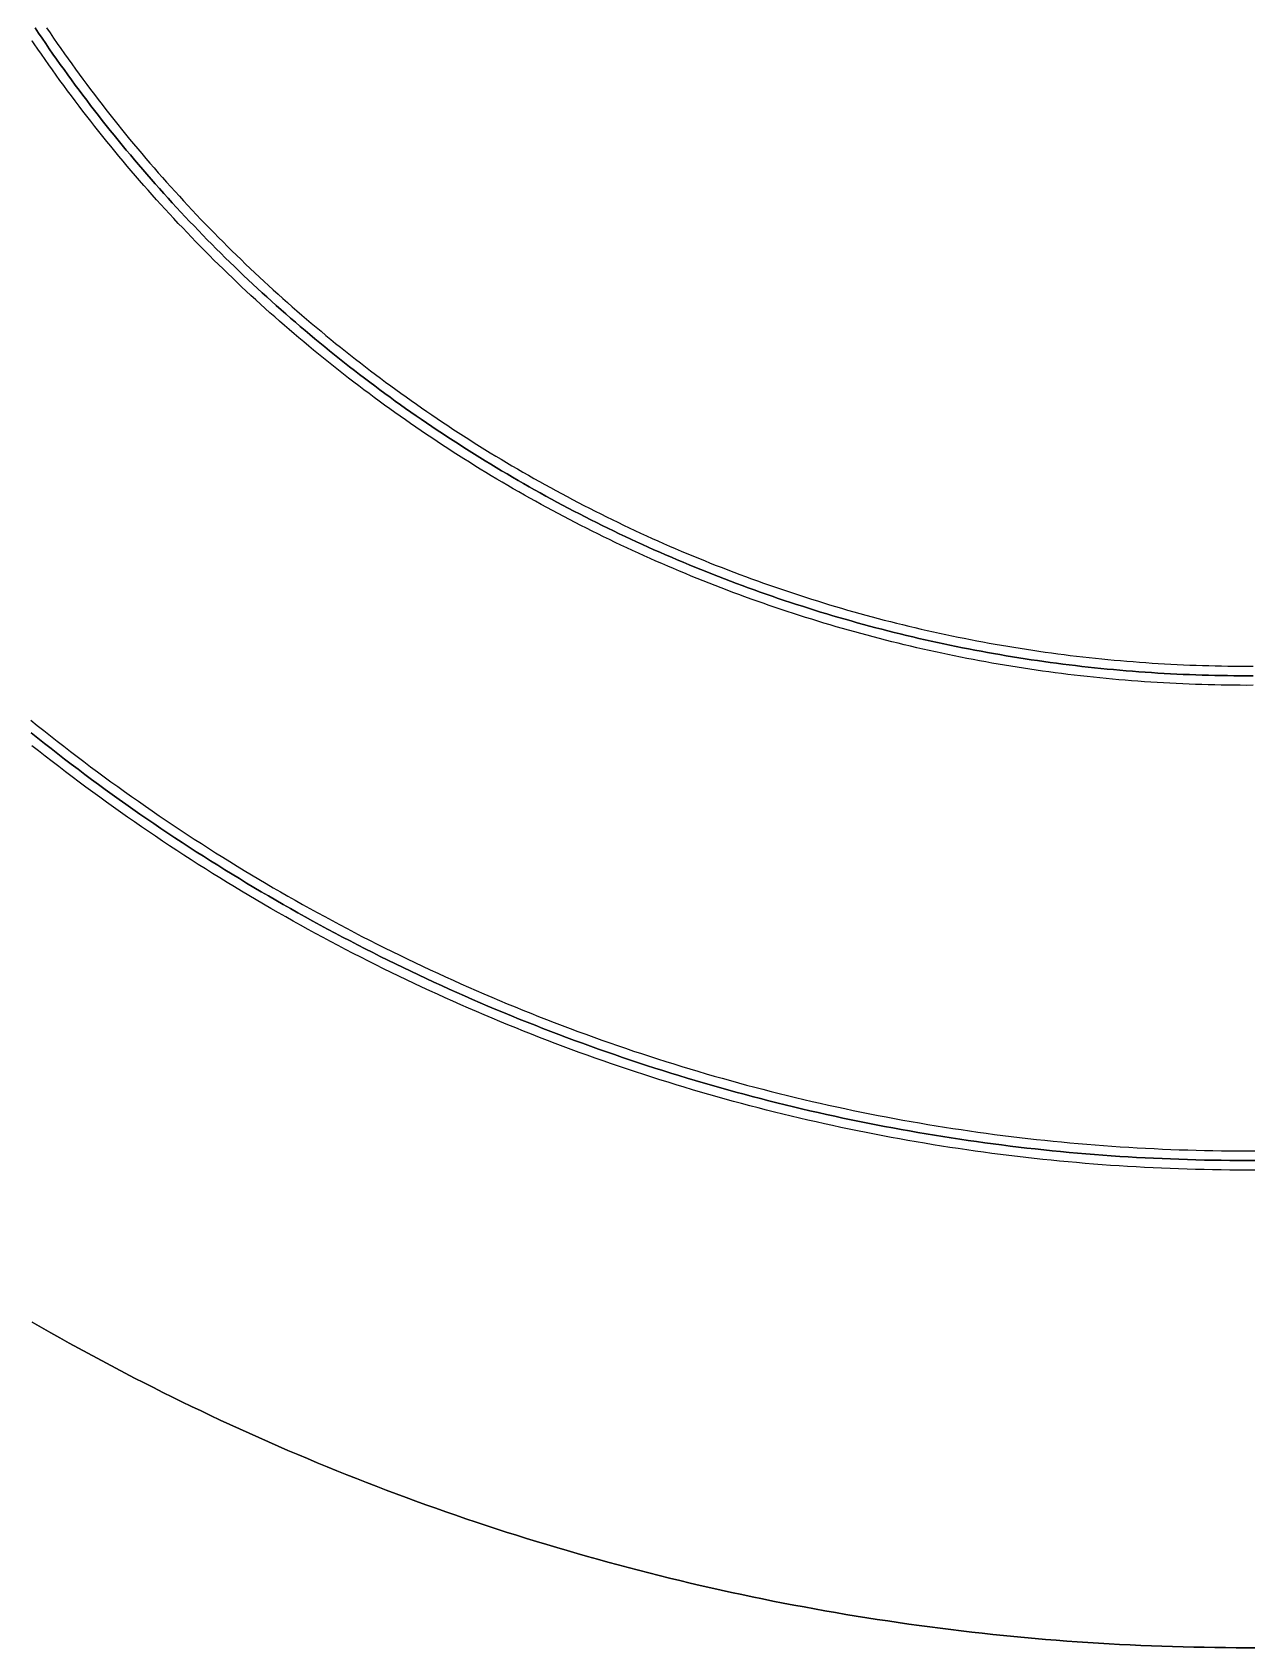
# Model space of a CAD drawing. Header units: millimetres. Extents: x -133 to 133, y -133 to 133.
# Drawn here: x -66.7 to 0, y -133.3 to -44.7 of the extents above; entities that cross this region are included whole.
import ezdxf

# ---------------------------------------------------------------- set-up
doc = ezdxf.new("R2010")
doc.units = ezdxf.units.MM
for name, color, linetype in [('LINES', 6, 'Continuous'), ('OUTLINE', 7, 'Continuous'), ('ZONE_V2', 2, 'Continuous'), ('ZONE_V3', 3, 'Continuous'), ('ZONE_V4', 4, 'Continuous')]:
    doc.layers.add(name, color=color, linetype=linetype)

msp = doc.modelspace()

# ---------------------------------------------------------------- linework, layer by layer
at = {"layer": 'LINES'}
for points in [[(0.351, -80.526), (0, -80.527), (-0.351, -80.526), (-0.703, -80.524), (-1.054, -80.52), (-1.405, -80.514), (-1.757, -80.508), (-2.108, -80.499), (-2.459, -80.489), (-2.81, -80.478), (-3.161, -80.465), (-3.513, -80.45), (-3.864, -80.434), (-4.214, -80.416), (-4.565, -80.397), (-4.916, -80.376), (-5.267, -80.354), (-5.617, -80.331), (-5.968, -80.305), (-6.318, -80.278), (-6.668, -80.25), (-7.018, -80.22), (-7.368, -80.189), (-7.718, -80.156), (-8.068, -80.122), (-8.417, -80.086), (-8.767, -80.048), (-9.116, -80.009), (-9.465, -79.968), (-9.814, -79.926), (-10.162, -79.883), (-10.511, -79.838), (-10.859, -79.791), (-11.207, -79.743), (-11.555, -79.693), (-11.903, -79.642), (-12.25, -79.589), (-12.597, -79.535), (-12.944, -79.48), (-13.291, -79.422), (-13.637, -79.364), (-13.983, -79.303), (-14.329, -79.242), (-14.675, -79.178), (-15.02, -79.113), (-15.365, -79.047), (-15.71, -78.979), (-16.054, -78.91), (-16.399, -78.839), (-16.742, -78.767), (-17.086, -78.693), (-17.429, -78.618), (-17.772, -78.541), (-18.115, -78.463), (-18.457, -78.383), (-18.799, -78.302), (-19.14, -78.219), (-19.481, -78.135), (-19.822, -78.049), (-20.162, -77.962), (-20.502, -77.873), (-20.842, -77.783), (-21.181, -77.691), (-21.52, -77.598), (-21.858, -77.503), (-22.196, -77.407), (-22.534, -77.31), (-22.871, -77.211), (-23.207, -77.11), (-23.544, -77.008), (-23.88, -76.905), (-24.215, -76.8), (-24.55, -76.693), (-24.884, -76.585), (-25.218, -76.476), (-25.551, -76.365), (-25.884, -76.253), (-26.217, -76.139), (-26.549, -76.024), (-26.88, -75.908), (-27.211, -75.79), (-27.542, -75.67), (-27.872, -75.549), (-28.201, -75.427), (-28.53, -75.303), (-28.858, -75.178), (-29.186, -75.051), (-29.513, -74.923), (-29.84, -74.794), (-30.166, -74.663), (-30.491, -74.531), (-30.816, -74.397), (-31.141, -74.262), (-31.464, -74.125), (-31.787, -73.987), (-32.11, -73.848), (-32.432, -73.707), (-32.753, -73.565), (-33.074, -73.421), (-33.394, -73.276), (-33.713, -73.13), (-34.032, -72.982), (-34.35, -72.833), (-34.668, -72.682), (-34.984, -72.53), (-35.301, -72.377), (-35.616, -72.222), (-35.931, -72.066), (-36.245, -71.909), (-36.558, -71.75), (-36.871, -71.59), (-37.183, -71.428), (-37.494, -71.265), (-37.805, -71.101), (-38.115, -70.935), (-38.424, -70.768), (-38.732, -70.6), (-39.04, -70.43), (-39.347, -70.259), (-39.653, -70.087), (-39.959, -69.913), (-40.263, -69.738), (-40.567, -69.562), (-40.87, -69.384), (-41.173, -69.205), (-41.474, -69.025), (-41.775, -68.843), (-42.075, -68.66), (-42.374, -68.476), (-42.673, -68.29), (-42.97, -68.104), (-43.267, -67.916), (-43.563, -67.726), (-43.858, -67.535), (-44.152, -67.343), (-44.446, -67.15), (-44.738, -66.955), (-45.03, -66.76), (-45.321, -66.563), (-45.611, -66.364), (-45.9, -66.164), (-46.188, -65.964), (-46.476, -65.761), (-46.762, -65.558), (-47.048, -65.353), (-47.332, -65.147), (-47.616, -64.94), (-47.899, -64.732), (-48.181, -64.522), (-48.462, -64.311), (-48.742, -64.099), (-49.022, -63.886), (-49.3, -63.672), (-49.577, -63.456), (-49.854, -63.239), (-50.129, -63.021), (-50.404, -62.801), (-50.677, -62.581), (-50.95, -62.359), (-51.221, -62.136), (-51.492, -61.912), (-51.762, -61.687), (-52.03, -61.461), (-52.298, -61.233), (-52.565, -61.004), (-52.83, -60.774), (-53.095, -60.543), (-53.359, -60.311), (-53.621, -60.078), (-53.883, -59.843), (-54.143, -59.607), (-54.403, -59.37), (-54.662, -59.133), (-54.919, -58.893), (-55.176, -58.653), (-55.431, -58.412), (-55.685, -58.17), (-55.939, -57.926), (-56.191, -57.681), (-56.442, -57.436), (-56.692, -57.189), (-56.941, -56.941), (-57.189, -56.692), (-57.436, -56.442), (-57.681, -56.191), (-57.926, -55.939), (-58.17, -55.685), (-58.412, -55.431), (-58.653, -55.176), (-58.893, -54.919), (-59.133, -54.662), (-59.37, -54.403), (-59.607, -54.143), (-59.843, -53.883), (-60.078, -53.621), (-60.311, -53.359), (-60.543, -53.095), (-60.774, -52.83), (-61.004, -52.565), (-61.233, -52.298), (-61.461, -52.03), (-61.687, -51.762), (-61.912, -51.492), (-62.136, -51.221), (-62.359, -50.95), (-62.581, -50.677), (-62.801, -50.404), (-63.021, -50.129), (-63.239, -49.854), (-63.456, -49.577), (-63.672, -49.3), (-63.886, -49.022), (-64.099, -48.742), (-64.311, -48.462), (-64.522, -48.181), (-64.732, -47.899), (-64.94, -47.616), (-65.147, -47.332), (-65.353, -47.048), (-65.558, -46.762), (-65.761, -46.476), (-65.964, -46.188), (-66.164, -45.9), (-66.364, -45.611), (-66.563, -45.321), (-66.667, -45.167), (-66.692, -45.204)], [(-65.886, -44.441), (-65.692, -44.728), (-65.496, -45.014), (-65.299, -45.3), (-65.101, -45.584), (-64.901, -45.868), (-64.7, -46.15), (-64.498, -46.432), (-64.295, -46.713), (-64.091, -46.993), (-63.885, -47.273), (-63.678, -47.551), (-63.47, -47.828), (-63.261, -48.105), (-63.05, -48.38), (-62.839, -48.655), (-62.626, -48.929), (-62.412, -49.201), (-62.196, -49.473), (-61.98, -49.744), (-61.762, -50.014), (-61.544, -50.283), (-61.324, -50.551), (-61.102, -50.818), (-60.88, -51.084), (-60.657, -51.35), (-60.432, -51.614), (-60.206, -51.877), (-59.979, -52.139), (-59.751, -52.4), (-59.522, -52.661), (-59.292, -52.92), (-59.06, -53.178), (-58.828, -53.435), (-58.594, -53.691), (-58.359, -53.947), (-58.123, -54.201), (-57.886, -54.454), (-57.648, -54.706), (-57.409, -54.957), (-57.168, -55.207), (-56.927, -55.456), (-56.684, -55.704), (-56.441, -55.95), (-56.196, -56.196), (-55.95, -56.441), (-55.704, -56.684), (-55.456, -56.927), (-55.207, -57.168), (-54.957, -57.409), (-54.706, -57.648), (-54.454, -57.886), (-54.201, -58.123), (-53.947, -58.359), (-53.691, -58.594), (-53.435, -58.828), (-53.178, -59.06), (-52.92, -59.292), (-52.661, -59.522), (-52.4, -59.751), (-52.139, -59.979), (-51.877, -60.206), (-51.614, -60.432), (-51.35, -60.657), (-51.084, -60.88), (-50.818, -61.102), (-50.551, -61.324), (-50.283, -61.544), (-50.014, -61.762), (-49.744, -61.98), (-49.473, -62.196), (-49.201, -62.412), (-48.929, -62.626), (-48.655, -62.839), (-48.38, -63.05), (-48.105, -63.261), (-47.828, -63.47), (-47.551, -63.678), (-47.273, -63.885), (-46.993, -64.091), (-46.713, -64.295), (-46.432, -64.498), (-46.15, -64.7), (-45.868, -64.901), (-45.584, -65.101), (-45.3, -65.299), (-45.014, -65.496), (-44.728, -65.692), (-44.441, -65.886), (-44.153, -66.08), (-43.864, -66.272), (-43.575, -66.462), (-43.284, -66.652), (-42.993, -66.84), (-42.701, -67.027), (-42.408, -67.213), (-42.114, -67.397), (-41.82, -67.58), (-41.525, -67.762), (-41.229, -67.943), (-40.932, -68.122), (-40.634, -68.3), (-40.336, -68.477), (-40.037, -68.652), (-39.737, -68.826), (-39.436, -68.999), (-39.135, -69.17), (-38.832, -69.34), (-38.529, -69.509), (-38.226, -69.676), (-37.921, -69.843), (-37.616, -70.007), (-37.31, -70.171), (-37.004, -70.333), (-36.697, -70.494), (-36.389, -70.653), (-36.08, -70.811), (-35.771, -70.968), (-35.461, -71.123), (-35.15, -71.277), (-34.839, -71.43), (-34.527, -71.581), (-34.214, -71.731), (-33.901, -71.88), (-33.587, -72.027), (-33.272, -72.173), (-32.957, -72.318), (-32.641, -72.461), (-32.325, -72.603), (-32.008, -72.743), (-31.69, -72.882), (-31.372, -73.019), (-31.053, -73.156), (-30.733, -73.29), (-30.413, -73.424), (-30.092, -73.556), (-29.771, -73.686), (-29.449, -73.816), (-29.127, -73.943), (-28.804, -74.07), (-28.481, -74.195), (-28.157, -74.318), (-27.832, -74.44), (-27.507, -74.561), (-27.181, -74.681), (-26.855, -74.798), (-26.529, -74.915), (-26.202, -75.03), (-25.874, -75.144), (-25.546, -75.256), (-25.217, -75.366), (-24.888, -75.476), (-24.559, -75.584), (-24.229, -75.69), (-23.898, -75.795), (-23.567, -75.899), (-23.236, -76.001), (-22.904, -76.101), (-22.572, -76.201), (-22.239, -76.298), (-21.906, -76.395), (-21.572, -76.49), (-21.238, -76.583), (-20.904, -76.675), (-20.569, -76.765), (-20.234, -76.854), (-19.899, -76.942), (-19.563, -77.028), (-19.226, -77.113), (-18.89, -77.196), (-18.553, -77.277), (-18.215, -77.358), (-17.878, -77.436), (-17.54, -77.514), (-17.201, -77.589), (-16.862, -77.664), (-16.523, -77.737), (-16.184, -77.808), (-15.844, -77.878), (-15.504, -77.946), (-15.164, -78.013), (-14.824, -78.079), (-14.483, -78.143), (-14.142, -78.205), (-13.8, -78.266), (-13.459, -78.325), (-13.117, -78.383), (-12.775, -78.44), (-12.432, -78.495), (-12.09, -78.548), (-11.747, -78.6), (-11.404, -78.651), (-11.061, -78.7), (-10.717, -78.747), (-10.373, -78.793), (-10.029, -78.838), (-9.685, -78.881), (-9.341, -78.922), (-8.997, -78.962), (-8.652, -79.001), (-8.307, -79.038), (-7.962, -79.073), (-7.617, -79.107), (-7.272, -79.14), (-6.927, -79.171), (-6.581, -79.2), (-6.235, -79.228), (-5.89, -79.255), (-5.544, -79.28), (-5.198, -79.303), (-4.852, -79.325), (-4.506, -79.346), (-4.159, -79.364), (-3.813, -79.382), (-3.467, -79.398), (-3.12, -79.412), (-2.774, -79.425), (-2.427, -79.436), (-2.08, -79.446), (-1.734, -79.454), (-1.387, -79.461), (-1.04, -79.467), (-0.694, -79.47), (-0.347, -79.473), (0, -79.473), (0.347, -79.473)], [(-66.754, -82.434), (-66.394, -82.725), (-66.032, -83.014), (-65.669, -83.301), (-65.305, -83.587), (-64.94, -83.871), (-64.573, -84.154), (-64.206, -84.435), (-63.837, -84.714), (-63.466, -84.992), (-63.095, -85.268), (-62.722, -85.542), (-62.348, -85.815), (-61.973, -86.086), (-61.597, -86.356), (-61.22, -86.624), (-60.841, -86.89), (-60.461, -87.155), (-60.081, -87.418), (-59.699, -87.679), (-59.315, -87.939), (-58.931, -88.197), (-58.546, -88.453), (-58.159, -88.708), (-57.772, -88.961), (-57.383, -89.212), (-56.993, -89.461), (-56.602, -89.709), (-56.21, -89.955), (-55.817, -90.2), (-55.423, -90.442), (-55.028, -90.683), (-54.632, -90.923), (-54.235, -91.16), (-53.836, -91.396), (-53.437, -91.63), (-53.037, -91.862), (-52.635, -92.093), (-52.233, -92.322), (-51.83, -92.549), (-51.425, -92.774), (-51.02, -92.997), (-50.614, -93.219), (-50.207, -93.439), (-49.798, -93.657), (-49.389, -93.874), (-48.979, -94.088), (-48.568, -94.301), (-48.156, -94.512), (-47.743, -94.721), (-47.33, -94.929), (-46.915, -95.134), (-46.499, -95.338), (-46.083, -95.54), (-45.666, -95.74), (-45.248, -95.939), (-44.829, -96.135), (-44.409, -96.33), (-43.988, -96.523), (-43.566, -96.714), (-43.144, -96.903), (-42.721, -97.09), (-42.297, -97.276), (-41.872, -97.459), (-41.446, -97.641), (-41.02, -97.821), (-40.593, -97.999), (-40.165, -98.175), (-39.736, -98.349), (-39.306, -98.522), (-38.876, -98.692), (-38.445, -98.861), (-38.013, -99.028), (-37.581, -99.193), (-37.148, -99.356), (-36.714, -99.517), (-36.279, -99.676), (-35.844, -99.834), (-35.408, -99.989), (-34.971, -100.143), (-34.534, -100.294), (-34.096, -100.444), (-33.658, -100.592), (-33.218, -100.738), (-32.778, -100.882), (-32.338, -101.024), (-31.897, -101.164), (-31.455, -101.302), (-31.013, -101.438), (-30.57, -101.573), (-30.126, -101.705), (-29.682, -101.836), (-29.238, -101.964), (-28.793, -102.091), (-28.347, -102.215), (-27.901, -102.338), (-27.454, -102.459), (-27.006, -102.578), (-26.559, -102.695), (-26.11, -102.81), (-25.661, -102.922), (-25.212, -103.033), (-24.762, -103.143), (-24.312, -103.25), (-23.861, -103.355), (-23.41, -103.458), (-22.958, -103.559), (-22.506, -103.658), (-22.054, -103.755), (-21.601, -103.851), (-21.148, -103.944), (-20.694, -104.035), (-20.24, -104.124), (-19.785, -104.212), (-19.33, -104.297), (-18.875, -104.38), (-18.419, -104.462), (-17.963, -104.541), (-17.507, -104.619), (-17.05, -104.694), (-16.594, -104.767), (-16.136, -104.839), (-15.679, -104.908), (-15.221, -104.976), (-14.763, -105.041), (-14.304, -105.104), (-13.845, -105.166), (-13.386, -105.225), (-12.927, -105.283), (-12.468, -105.338), (-12.008, -105.391), (-11.548, -105.443), (-11.088, -105.492), (-10.627, -105.54), (-10.167, -105.585), (-9.706, -105.628), (-9.245, -105.67), (-8.784, -105.709), (-8.322, -105.746), (-7.861, -105.782), (-7.399, -105.815), (-6.938, -105.846), (-6.476, -105.875), (-6.014, -105.903), (-5.551, -105.928), (-5.089, -105.951), (-4.627, -105.972), (-4.164, -105.992), (-3.702, -106.009), (-3.239, -106.024), (-2.777, -106.037), (-2.314, -106.048), (-1.851, -106.057), (-1.388, -106.064), (-0.926, -106.069), (-0.463, -106.072), (0, -106.073), (0.463, -106.072)], [(0.467, -107.126), (0, -107.127), (-0.467, -107.126), (-0.935, -107.123), (-1.402, -107.117), (-1.87, -107.11), (-2.337, -107.101), (-2.804, -107.09), (-3.271, -107.077), (-3.739, -107.061), (-4.206, -107.044), (-4.673, -107.025), (-5.14, -107.003), (-5.607, -106.98), (-6.073, -106.954), (-6.54, -106.927), (-7.006, -106.897), (-7.473, -106.866), (-7.939, -106.832), (-8.405, -106.796), (-8.871, -106.759), (-9.337, -106.719), (-9.802, -106.677), (-10.268, -106.633), (-10.733, -106.588), (-11.198, -106.54), (-11.663, -106.49), (-12.127, -106.438), (-12.591, -106.384), (-13.055, -106.328), (-13.519, -106.27), (-13.983, -106.21), (-14.446, -106.148), (-14.909, -106.084), (-15.372, -106.018), (-15.834, -105.95), (-16.296, -105.88), (-16.758, -105.808), (-17.22, -105.734), (-17.681, -105.657), (-18.142, -105.579), (-18.602, -105.499), (-19.062, -105.417), (-19.522, -105.333), (-19.982, -105.247), (-20.441, -105.158), (-20.899, -105.068), (-21.358, -104.976), (-21.815, -104.882), (-22.273, -104.786), (-22.73, -104.688), (-23.186, -104.587), (-23.643, -104.485), (-24.098, -104.381), (-24.553, -104.275), (-25.008, -104.167), (-25.462, -104.057), (-25.916, -103.945), (-26.37, -103.83), (-26.822, -103.714), (-27.275, -103.596), (-27.726, -103.476), (-28.178, -103.354), (-28.628, -103.231), (-29.079, -103.105), (-29.528, -102.977), (-29.977, -102.847), (-30.426, -102.715), (-30.874, -102.581), (-31.321, -102.446), (-31.768, -102.308), (-32.214, -102.169), (-32.659, -102.027), (-33.104, -101.884), (-33.548, -101.738), (-33.992, -101.591), (-34.435, -101.441), (-34.877, -101.29), (-35.319, -101.137), (-35.76, -100.982), (-36.2, -100.825), (-36.639, -100.666), (-37.078, -100.505), (-37.517, -100.343), (-37.954, -100.178), (-38.391, -100.011), (-38.827, -99.843), (-39.262, -99.673), (-39.697, -99.5), (-40.13, -99.326), (-40.563, -99.15), (-40.996, -98.972), (-41.427, -98.792), (-41.858, -98.611), (-42.288, -98.427), (-42.717, -98.242), (-43.145, -98.054), (-43.572, -97.865), (-43.999, -97.674), (-44.425, -97.481), (-44.85, -97.286), (-45.274, -97.09), (-45.697, -96.891), (-46.119, -96.691), (-46.541, -96.489), (-46.961, -96.285), (-47.381, -96.079), (-47.8, -95.871), (-48.218, -95.662), (-48.634, -95.451), (-49.051, -95.237), (-49.466, -95.023), (-49.88, -94.806), (-50.293, -94.587), (-50.705, -94.367), (-51.116, -94.145), (-51.527, -93.921), (-51.936, -93.695), (-52.344, -93.468), (-52.752, -93.238), (-53.158, -93.007), (-53.563, -92.774), (-53.968, -92.54), (-54.371, -92.303), (-54.773, -92.065), (-55.174, -91.825), (-55.574, -91.584), (-55.974, -91.341), (-56.372, -91.095), (-56.768, -90.849), (-57.164, -90.6), (-57.559, -90.35), (-57.953, -90.098), (-58.345, -89.844), (-58.737, -89.589), (-59.127, -89.331), (-59.516, -89.073), (-59.904, -88.812), (-60.291, -88.55), (-60.677, -88.286), (-61.062, -88.02), (-61.445, -87.753), (-61.828, -87.484), (-62.209, -87.213), (-62.589, -86.941), (-62.967, -86.667), (-63.345, -86.392), (-63.721, -86.115), (-64.097, -85.836), (-64.47, -85.555), (-64.843, -85.273), (-65.215, -84.989), (-65.585, -84.704), (-65.954, -84.417), (-66.321, -84.128), (-66.688, -83.838)]]:
    msp.add_lwpolyline(points, dxfattribs=at)
at = {"layer": 'OUTLINE'}
msp.add_lwpolyline([(-66.667, -115.471), (-66.163, -115.76), (-65.657, -116.048), (-65.15, -116.333), (-64.642, -116.617), (-64.132, -116.897), (-63.621, -117.176), (-63.11, -117.453), (-62.597, -117.727), (-62.082, -117.999), (-61.567, -118.269), (-61.05, -118.536), (-60.532, -118.801), (-60.013, -119.064), (-59.493, -119.325), (-58.972, -119.584), (-58.45, -119.84), (-57.926, -120.094), (-57.402, -120.345), (-56.876, -120.595), (-56.349, -120.842), (-55.822, -121.086), (-55.293, -121.329), (-54.763, -121.569), (-54.232, -121.807), (-53.7, -122.042), (-53.167, -122.275), (-52.633, -122.506), (-52.098, -122.735), (-51.562, -122.961), (-51.025, -123.185), (-50.487, -123.406), (-49.948, -123.625), (-49.408, -123.842), (-48.867, -124.056), (-48.325, -124.268), (-47.783, -124.478), (-47.239, -124.685), (-46.695, -124.89), (-46.149, -125.093), (-45.603, -125.293), (-45.056, -125.491), (-44.508, -125.686), (-43.959, -125.879), (-43.409, -126.07), (-42.859, -126.258), (-42.307, -126.444), (-41.755, -126.627), (-41.202, -126.808), (-40.649, -126.987), (-40.094, -127.163), (-39.539, -127.337), (-38.983, -127.508), (-38.426, -127.677), (-37.869, -127.843), (-37.311, -128.007), (-36.752, -128.169), (-36.192, -128.328), (-35.632, -128.485), (-35.071, -128.639), (-34.509, -128.791), (-33.947, -128.94), (-33.384, -129.087), (-32.821, -129.231), (-32.256, -129.373), (-31.692, -129.513), (-31.126, -129.65), (-30.56, -129.785), (-29.994, -129.917), (-29.426, -130.046), (-28.859, -130.173), (-28.29, -130.298), (-27.722, -130.42), (-27.152, -130.54), (-26.583, -130.657), (-26.012, -130.772), (-25.441, -130.884), (-24.87, -130.994), (-24.298, -131.101), (-23.726, -131.206), (-23.153, -131.308), (-22.58, -131.408), (-22.006, -131.505), (-21.432, -131.6), (-20.858, -131.692), (-20.283, -131.782), (-19.708, -131.869), (-19.132, -131.954), (-18.557, -132.036), (-17.98, -132.116), (-17.404, -132.193), (-16.827, -132.268), (-16.249, -132.34), (-15.672, -132.41), (-15.094, -132.477), (-14.516, -132.542), (-13.937, -132.604), (-13.358, -132.663), (-12.779, -132.72), (-12.2, -132.775), (-11.621, -132.827), (-11.041, -132.876), (-10.461, -132.923), (-9.881, -132.967), (-9.301, -133.009), (-8.72, -133.049), (-8.14, -133.085), (-7.559, -133.12), (-6.978, -133.151), (-6.397, -133.18), (-5.816, -133.207), (-5.235, -133.231), (-4.653, -133.253), (-4.072, -133.272), (-3.49, -133.288), (-2.909, -133.302), (-2.327, -133.314), (-1.745, -133.323), (-1.164, -133.329), (-0.582, -133.333), (0, -133.334), (0.582, -133.333)], dxfattribs=at)
at = {"layer": 'ZONE_V2'}
for points in [[(-66.723, -83.136), (-66.36, -83.426), (-65.995, -83.715), (-65.63, -84.002), (-65.262, -84.288), (-64.894, -84.571), (-64.524, -84.854), (-64.153, -85.135), (-63.781, -85.414), (-63.408, -85.691), (-63.034, -85.967), (-62.658, -86.241), (-62.281, -86.514), (-61.903, -86.785), (-61.524, -87.054), (-61.143, -87.322), (-60.762, -87.588), (-60.379, -87.852), (-59.995, -88.114), (-59.61, -88.375), (-59.224, -88.635), (-58.836, -88.892), (-58.448, -89.148), (-58.059, -89.402), (-57.668, -89.655), (-57.276, -89.906), (-56.883, -90.155), (-56.489, -90.402), (-56.094, -90.648), (-55.698, -90.891), (-55.301, -91.134), (-54.903, -91.374), (-54.504, -91.613), (-54.104, -91.85), (-53.702, -92.085), (-53.3, -92.318), (-52.897, -92.55), (-52.492, -92.78), (-52.087, -93.008), (-51.681, -93.234), (-51.273, -93.459), (-50.865, -93.682), (-50.456, -93.903), (-50.046, -94.122), (-49.635, -94.34), (-49.222, -94.555), (-48.809, -94.769), (-48.395, -94.981), (-47.98, -95.192), (-47.565, -95.4), (-47.148, -95.607), (-46.73, -95.811), (-46.312, -96.014), (-45.892, -96.216), (-45.472, -96.415), (-45.051, -96.612), (-44.629, -96.808), (-44.206, -97.002), (-43.783, -97.194), (-43.358, -97.384), (-42.933, -97.572), (-42.507, -97.759), (-42.08, -97.943), (-41.652, -98.126), (-41.223, -98.307), (-40.794, -98.486), (-40.364, -98.663), (-39.933, -98.838), (-39.501, -99.011), (-39.069, -99.183), (-38.636, -99.352), (-38.202, -99.52), (-37.767, -99.685), (-37.332, -99.849), (-36.896, -100.011), (-36.459, -100.171), (-36.022, -100.329), (-35.584, -100.486), (-35.145, -100.64), (-34.706, -100.792), (-34.265, -100.943), (-33.825, -101.091), (-33.383, -101.238), (-32.941, -101.383), (-32.499, -101.525), (-32.055, -101.666), (-31.611, -101.805), (-31.167, -101.942), (-30.722, -102.077), (-30.276, -102.21), (-29.83, -102.341), (-29.383, -102.47), (-28.936, -102.598), (-28.488, -102.723), (-28.039, -102.846), (-27.59, -102.968), (-27.141, -103.087), (-26.691, -103.205), (-26.24, -103.32), (-25.789, -103.434), (-25.337, -103.545), (-24.885, -103.655), (-24.433, -103.762), (-23.98, -103.868), (-23.526, -103.971), (-23.072, -104.073), (-22.618, -104.173), (-22.163, -104.271), (-21.708, -104.366), (-21.253, -104.46), (-20.797, -104.552), (-20.34, -104.641), (-19.883, -104.729), (-19.426, -104.815), (-18.969, -104.899), (-18.511, -104.981), (-18.053, -105.06), (-17.594, -105.138), (-17.135, -105.214), (-16.676, -105.288), (-16.216, -105.359), (-15.756, -105.429), (-15.296, -105.497), (-14.836, -105.563), (-14.375, -105.626), (-13.914, -105.688), (-13.453, -105.748), (-12.991, -105.805), (-12.529, -105.861), (-12.067, -105.915), (-11.605, -105.966), (-11.143, -106.016), (-10.68, -106.064), (-10.217, -106.109), (-9.754, -106.153), (-9.291, -106.194), (-8.827, -106.234), (-8.364, -106.271), (-7.9, -106.307), (-7.436, -106.34), (-6.972, -106.372), (-6.508, -106.401), (-6.043, -106.429), (-5.579, -106.454), (-5.114, -106.477), (-4.65, -106.499), (-4.185, -106.518), (-3.72, -106.535), (-3.255, -106.55), (-2.79, -106.563), (-2.325, -106.575), (-1.86, -106.584), (-1.395, -106.591), (-0.93, -106.596), (-0.465, -106.599), (0, -106.6), (0.465, -106.599)], [(0.582, -133.333), (0, -133.334), (-0.582, -133.333), (-1.164, -133.329), (-1.745, -133.323), (-2.327, -133.314), (-2.909, -133.302), (-3.49, -133.288), (-4.072, -133.272), (-4.653, -133.253), (-5.235, -133.231), (-5.816, -133.207), (-6.397, -133.18), (-6.978, -133.151), (-7.559, -133.12), (-8.14, -133.085), (-8.72, -133.049), (-9.301, -133.009), (-9.881, -132.967), (-10.461, -132.923), (-11.041, -132.876), (-11.621, -132.827), (-12.2, -132.775), (-12.779, -132.72), (-13.358, -132.663), (-13.937, -132.604), (-14.516, -132.542), (-15.094, -132.477), (-15.672, -132.41), (-16.249, -132.34), (-16.827, -132.268), (-17.404, -132.193), (-17.98, -132.116), (-18.557, -132.036), (-19.132, -131.954), (-19.708, -131.869), (-20.283, -131.782), (-20.858, -131.692), (-21.432, -131.6), (-22.006, -131.505), (-22.58, -131.408), (-23.153, -131.308), (-23.726, -131.206), (-24.298, -131.101), (-24.87, -130.994), (-25.441, -130.884), (-26.012, -130.772), (-26.583, -130.657), (-27.152, -130.54), (-27.722, -130.42), (-28.29, -130.298), (-28.859, -130.173), (-29.426, -130.046), (-29.994, -129.917), (-30.56, -129.785), (-31.126, -129.65), (-31.692, -129.513), (-32.256, -129.373), (-32.821, -129.231), (-33.384, -129.087), (-33.947, -128.94), (-34.509, -128.791), (-35.071, -128.639), (-35.632, -128.485), (-36.192, -128.328), (-36.752, -128.169), (-37.311, -128.007), (-37.869, -127.843), (-38.426, -127.677), (-38.983, -127.508), (-39.539, -127.337), (-40.094, -127.163), (-40.649, -126.987), (-41.202, -126.808), (-41.755, -126.627), (-42.307, -126.444), (-42.859, -126.258), (-43.409, -126.07), (-43.959, -125.879), (-44.508, -125.686), (-45.056, -125.491), (-45.603, -125.293), (-46.149, -125.093), (-46.695, -124.89), (-47.239, -124.685), (-47.783, -124.478), (-48.325, -124.268), (-48.867, -124.056), (-49.408, -123.842), (-49.948, -123.625), (-50.487, -123.406), (-51.025, -123.185), (-51.562, -122.961), (-52.098, -122.735), (-52.633, -122.506), (-53.167, -122.275), (-53.7, -122.042), (-54.232, -121.807), (-54.763, -121.569), (-55.293, -121.329), (-55.822, -121.086), (-56.349, -120.842), (-56.876, -120.595), (-57.402, -120.345), (-57.926, -120.094), (-58.45, -119.84), (-58.972, -119.584), (-59.493, -119.325), (-60.013, -119.064), (-60.532, -118.801), (-61.05, -118.536), (-61.567, -118.269), (-62.082, -117.999), (-62.597, -117.727), (-63.11, -117.453), (-63.621, -117.176), (-64.132, -116.897), (-64.642, -116.617), (-65.15, -116.333), (-65.657, -116.048), (-66.163, -115.76), (-66.667, -115.471)]]:
    msp.add_lwpolyline(points, dxfattribs=at)
at = {"layer": 'ZONE_V3'}
for points in [[(-66.518, -44.446), (-66.323, -44.735), (-66.127, -45.024), (-65.93, -45.312), (-65.732, -45.6), (-65.532, -45.886), (-65.331, -46.172), (-65.129, -46.456), (-64.926, -46.74), (-64.721, -47.023), (-64.516, -47.305), (-64.309, -47.586), (-64.1, -47.866), (-63.891, -48.145), (-63.68, -48.424), (-63.468, -48.701), (-63.255, -48.977), (-63.041, -49.253), (-62.825, -49.528), (-62.609, -49.801), (-62.391, -50.074), (-62.172, -50.346), (-61.951, -50.616), (-61.73, -50.886), (-61.507, -51.155), (-61.284, -51.423), (-61.059, -51.69), (-60.832, -51.956), (-60.605, -52.221), (-60.377, -52.485), (-60.147, -52.748), (-59.916, -53.01), (-59.685, -53.271), (-59.452, -53.53), (-59.217, -53.789), (-58.982, -54.047), (-58.746, -54.304), (-58.508, -54.56), (-58.27, -54.815), (-58.03, -55.068), (-57.789, -55.321), (-57.547, -55.573), (-57.304, -55.823), (-57.06, -56.073), (-56.815, -56.321), (-56.569, -56.569), (-56.321, -56.815), (-56.073, -57.06), (-55.823, -57.304), (-55.573, -57.547), (-55.321, -57.789), (-55.068, -58.03), (-54.815, -58.27), (-54.56, -58.508), (-54.304, -58.746), (-54.047, -58.982), (-53.789, -59.217), (-53.53, -59.452), (-53.271, -59.685), (-53.01, -59.916), (-52.748, -60.147), (-52.485, -60.377), (-52.221, -60.605), (-51.956, -60.832), (-51.69, -61.059), (-51.423, -61.284), (-51.155, -61.507), (-50.886, -61.73), (-50.616, -61.951), (-50.346, -62.172), (-50.074, -62.391), (-49.801, -62.609), (-49.528, -62.825), (-49.253, -63.041), (-48.977, -63.255), (-48.701, -63.468), (-48.424, -63.68), (-48.145, -63.891), (-47.866, -64.1), (-47.586, -64.309), (-47.305, -64.516), (-47.023, -64.721), (-46.74, -64.926), (-46.456, -65.129), (-46.172, -65.331), (-45.886, -65.532), (-45.6, -65.732), (-45.312, -65.93), (-45.024, -66.127), (-44.735, -66.323), (-44.446, -66.518), (-44.155, -66.711), (-43.863, -66.903), (-43.571, -67.094), (-43.278, -67.283), (-42.984, -67.471), (-42.689, -67.658), (-42.394, -67.844), (-42.097, -68.028), (-41.8, -68.211), (-41.502, -68.393), (-41.203, -68.573), (-40.903, -68.753), (-40.603, -68.93), (-40.302, -69.107), (-40, -69.282), (-39.697, -69.456), (-39.394, -69.628), (-39.09, -69.8), (-38.785, -69.97), (-38.479, -70.138), (-38.173, -70.305), (-37.866, -70.471), (-37.558, -70.636), (-37.249, -70.799), (-36.94, -70.961), (-36.63, -71.121), (-36.319, -71.281), (-36.008, -71.438), (-35.696, -71.595), (-35.383, -71.75), (-35.07, -71.904), (-34.756, -72.056), (-34.441, -72.207), (-34.125, -72.356), (-33.809, -72.505), (-33.493, -72.651), (-33.175, -72.797), (-32.858, -72.941), (-32.539, -73.084), (-32.22, -73.225), (-31.9, -73.365), (-31.58, -73.503), (-31.258, -73.64), (-30.937, -73.776), (-30.615, -73.91), (-30.292, -74.043), (-29.969, -74.175), (-29.645, -74.305), (-29.32, -74.433), (-28.995, -74.561), (-28.669, -74.686), (-28.343, -74.811), (-28.017, -74.934), (-27.689, -75.055), (-27.362, -75.175), (-27.033, -75.294), (-26.705, -75.411), (-26.375, -75.527), (-26.045, -75.641), (-25.715, -75.754), (-25.384, -75.866), (-25.053, -75.976), (-24.721, -76.085), (-24.389, -76.192), (-24.056, -76.297), (-23.723, -76.402), (-23.39, -76.504), (-23.056, -76.606), (-22.721, -76.706), (-22.386, -76.804), (-22.051, -76.901), (-21.715, -76.996), (-21.379, -77.09), (-21.042, -77.183), (-20.706, -77.274), (-20.368, -77.364), (-20.03, -77.452), (-19.692, -77.538), (-19.354, -77.624), (-19.015, -77.707), (-18.676, -77.79), (-18.336, -77.87), (-17.996, -77.95), (-17.656, -78.027), (-17.315, -78.104), (-16.974, -78.178), (-16.633, -78.252), (-16.291, -78.324), (-15.949, -78.394), (-15.607, -78.463), (-15.265, -78.53), (-14.922, -78.596), (-14.579, -78.66), (-14.235, -78.723), (-13.892, -78.785), (-13.548, -78.844), (-13.204, -78.903), (-12.859, -78.96), (-12.515, -79.015), (-12.17, -79.069), (-11.825, -79.121), (-11.479, -79.172), (-11.134, -79.221), (-10.788, -79.269), (-10.442, -79.316), (-10.096, -79.36), (-9.75, -79.404), (-9.403, -79.445), (-9.056, -79.486), (-8.709, -79.525), (-8.362, -79.562), (-8.015, -79.597), (-7.668, -79.632), (-7.32, -79.664), (-6.972, -79.696), (-6.625, -79.725), (-6.277, -79.753), (-5.929, -79.78), (-5.581, -79.805), (-5.232, -79.829), (-4.884, -79.851), (-4.535, -79.871), (-4.187, -79.89), (-3.838, -79.908), (-3.49, -79.924), (-3.141, -79.938), (-2.792, -79.951), (-2.443, -79.963), (-2.094, -79.973), (-1.745, -79.981), (-1.396, -79.988), (-1.047, -79.993), (-0.698, -79.997), (-0.349, -79.999), (0, -80), (0.349, -79.999)], [(0.465, -106.599), (0, -106.6), (-0.465, -106.599), (-0.93, -106.596), (-1.395, -106.591), (-1.86, -106.584), (-2.325, -106.575), (-2.79, -106.563), (-3.255, -106.55), (-3.72, -106.535), (-4.185, -106.518), (-4.65, -106.499), (-5.114, -106.477), (-5.579, -106.454), (-6.043, -106.429), (-6.508, -106.401), (-6.972, -106.372), (-7.436, -106.34), (-7.9, -106.307), (-8.364, -106.271), (-8.827, -106.234), (-9.291, -106.194), (-9.754, -106.153), (-10.217, -106.109), (-10.68, -106.064), (-11.143, -106.016), (-11.605, -105.966), (-12.067, -105.915), (-12.529, -105.861), (-12.991, -105.805), (-13.453, -105.748), (-13.914, -105.688), (-14.375, -105.626), (-14.836, -105.563), (-15.296, -105.497), (-15.756, -105.429), (-16.216, -105.359), (-16.676, -105.288), (-17.135, -105.214), (-17.594, -105.138), (-18.053, -105.06), (-18.511, -104.981), (-18.969, -104.899), (-19.426, -104.815), (-19.883, -104.729), (-20.34, -104.641), (-20.797, -104.552), (-21.253, -104.46), (-21.708, -104.366), (-22.163, -104.271), (-22.618, -104.173), (-23.072, -104.073), (-23.526, -103.971), (-23.98, -103.868), (-24.433, -103.762), (-24.885, -103.655), (-25.337, -103.545), (-25.789, -103.434), (-26.24, -103.32), (-26.691, -103.205), (-27.141, -103.087), (-27.59, -102.968), (-28.039, -102.846), (-28.488, -102.723), (-28.936, -102.598), (-29.383, -102.47), (-29.83, -102.341), (-30.276, -102.21), (-30.722, -102.077), (-31.167, -101.942), (-31.611, -101.805), (-32.055, -101.666), (-32.499, -101.525), (-32.941, -101.383), (-33.383, -101.238), (-33.825, -101.091), (-34.265, -100.943), (-34.706, -100.792), (-35.145, -100.64), (-35.584, -100.486), (-36.022, -100.329), (-36.459, -100.171), (-36.896, -100.011), (-37.332, -99.849), (-37.767, -99.685), (-38.202, -99.52), (-38.636, -99.352), (-39.069, -99.183), (-39.501, -99.011), (-39.933, -98.838), (-40.364, -98.663), (-40.794, -98.486), (-41.223, -98.307), (-41.652, -98.126), (-42.08, -97.943), (-42.507, -97.759), (-42.933, -97.572), (-43.358, -97.384), (-43.783, -97.194), (-44.206, -97.002), (-44.629, -96.808), (-45.051, -96.612), (-45.472, -96.415), (-45.892, -96.216), (-46.312, -96.014), (-46.73, -95.811), (-47.148, -95.607), (-47.565, -95.4), (-47.98, -95.192), (-48.395, -94.981), (-48.809, -94.769), (-49.222, -94.555), (-49.635, -94.34), (-50.046, -94.122), (-50.456, -93.903), (-50.865, -93.682), (-51.273, -93.459), (-51.681, -93.234), (-52.087, -93.008), (-52.492, -92.78), (-52.897, -92.55), (-53.3, -92.318), (-53.702, -92.085), (-54.104, -91.85), (-54.504, -91.613), (-54.903, -91.374), (-55.301, -91.134), (-55.698, -90.891), (-56.094, -90.648), (-56.489, -90.402), (-56.883, -90.155), (-57.276, -89.906), (-57.668, -89.655), (-58.059, -89.402), (-58.448, -89.148), (-58.836, -88.892), (-59.224, -88.635), (-59.61, -88.375), (-59.995, -88.114), (-60.379, -87.852), (-60.762, -87.588), (-61.143, -87.322), (-61.524, -87.054), (-61.903, -86.785), (-62.281, -86.514), (-62.658, -86.241), (-63.034, -85.967), (-63.408, -85.691), (-63.781, -85.414), (-64.153, -85.135), (-64.524, -84.854), (-64.894, -84.571), (-65.262, -84.288), (-65.63, -84.002), (-65.995, -83.715), (-66.36, -83.426), (-66.723, -83.136)]]:
    msp.add_lwpolyline(points, dxfattribs=at)
at = {"layer": 'ZONE_V4'}
msp.add_lwpolyline([(0.349, -79.999), (0, -80), (-0.349, -79.999), (-0.698, -79.997), (-1.047, -79.993), (-1.396, -79.988), (-1.745, -79.981), (-2.094, -79.973), (-2.443, -79.963), (-2.792, -79.951), (-3.141, -79.938), (-3.49, -79.924), (-3.838, -79.908), (-4.187, -79.89), (-4.535, -79.871), (-4.884, -79.851), (-5.232, -79.829), (-5.581, -79.805), (-5.929, -79.78), (-6.277, -79.753), (-6.625, -79.725), (-6.972, -79.696), (-7.32, -79.664), (-7.668, -79.632), (-8.015, -79.597), (-8.362, -79.562), (-8.709, -79.525), (-9.056, -79.486), (-9.403, -79.445), (-9.75, -79.404), (-10.096, -79.36), (-10.442, -79.316), (-10.788, -79.269), (-11.134, -79.221), (-11.479, -79.172), (-11.825, -79.121), (-12.17, -79.069), (-12.515, -79.015), (-12.859, -78.96), (-13.204, -78.903), (-13.548, -78.844), (-13.892, -78.785), (-14.235, -78.723), (-14.579, -78.66), (-14.922, -78.596), (-15.265, -78.53), (-15.607, -78.463), (-15.949, -78.394), (-16.291, -78.324), (-16.633, -78.252), (-16.974, -78.178), (-17.315, -78.104), (-17.656, -78.027), (-17.996, -77.95), (-18.336, -77.87), (-18.676, -77.79), (-19.015, -77.707), (-19.354, -77.624), (-19.692, -77.538), (-20.03, -77.452), (-20.368, -77.364), (-20.706, -77.274), (-21.042, -77.183), (-21.379, -77.09), (-21.715, -76.996), (-22.051, -76.901), (-22.386, -76.804), (-22.721, -76.706), (-23.056, -76.606), (-23.39, -76.504), (-23.723, -76.402), (-24.056, -76.297), (-24.389, -76.192), (-24.721, -76.085), (-25.053, -75.976), (-25.384, -75.866), (-25.715, -75.754), (-26.045, -75.641), (-26.375, -75.527), (-26.705, -75.411), (-27.033, -75.294), (-27.362, -75.175), (-27.689, -75.055), (-28.017, -74.934), (-28.343, -74.811), (-28.669, -74.686), (-28.995, -74.561), (-29.32, -74.433), (-29.645, -74.305), (-29.969, -74.175), (-30.292, -74.043), (-30.615, -73.91), (-30.937, -73.776), (-31.258, -73.64), (-31.58, -73.503), (-31.9, -73.365), (-32.22, -73.225), (-32.539, -73.084), (-32.858, -72.941), (-33.175, -72.797), (-33.493, -72.651), (-33.809, -72.505), (-34.125, -72.356), (-34.441, -72.207), (-34.756, -72.056), (-35.07, -71.904), (-35.383, -71.75), (-35.696, -71.595), (-36.008, -71.438), (-36.319, -71.281), (-36.63, -71.121), (-36.94, -70.961), (-37.249, -70.799), (-37.558, -70.636), (-37.866, -70.471), (-38.173, -70.305), (-38.479, -70.138), (-38.785, -69.97), (-39.09, -69.8), (-39.394, -69.628), (-39.697, -69.456), (-40, -69.282), (-40.302, -69.107), (-40.603, -68.93), (-40.903, -68.753), (-41.203, -68.573), (-41.502, -68.393), (-41.8, -68.211), (-42.097, -68.028), (-42.394, -67.844), (-42.689, -67.658), (-42.984, -67.471), (-43.278, -67.283), (-43.571, -67.094), (-43.863, -66.903), (-44.155, -66.711), (-44.446, -66.518), (-44.735, -66.323), (-45.024, -66.127), (-45.312, -65.93), (-45.6, -65.732), (-45.886, -65.532), (-46.172, -65.331), (-46.456, -65.129), (-46.74, -64.926), (-47.023, -64.721), (-47.305, -64.516), (-47.586, -64.309), (-47.866, -64.1), (-48.145, -63.891), (-48.424, -63.68), (-48.701, -63.468), (-48.977, -63.255), (-49.253, -63.041), (-49.528, -62.825), (-49.801, -62.609), (-50.074, -62.391), (-50.346, -62.172), (-50.616, -61.951), (-50.886, -61.73), (-51.155, -61.507), (-51.423, -61.284), (-51.69, -61.059), (-51.956, -60.832), (-52.221, -60.605), (-52.485, -60.377), (-52.748, -60.147), (-53.01, -59.916), (-53.271, -59.685), (-53.53, -59.452), (-53.789, -59.217), (-54.047, -58.982), (-54.304, -58.746), (-54.56, -58.508), (-54.815, -58.27), (-55.068, -58.03), (-55.321, -57.789), (-55.573, -57.547), (-55.823, -57.304), (-56.073, -57.06), (-56.321, -56.815), (-56.569, -56.569), (-56.815, -56.321), (-57.06, -56.073), (-57.304, -55.823), (-57.547, -55.573), (-57.789, -55.321), (-58.03, -55.068), (-58.27, -54.815), (-58.508, -54.56), (-58.746, -54.304), (-58.982, -54.047), (-59.217, -53.789), (-59.452, -53.53), (-59.685, -53.271), (-59.916, -53.01), (-60.147, -52.748), (-60.377, -52.485), (-60.605, -52.221), (-60.832, -51.956), (-61.059, -51.69), (-61.284, -51.423), (-61.507, -51.155), (-61.73, -50.886), (-61.951, -50.616), (-62.172, -50.346), (-62.391, -50.074), (-62.609, -49.801), (-62.825, -49.528), (-63.041, -49.253), (-63.255, -48.977), (-63.468, -48.701), (-63.68, -48.424), (-63.891, -48.145), (-64.1, -47.866), (-64.309, -47.586), (-64.516, -47.305), (-64.721, -47.023), (-64.926, -46.74), (-65.129, -46.456), (-65.331, -46.172), (-65.532, -45.886), (-65.732, -45.6), (-65.93, -45.312), (-66.127, -45.024), (-66.323, -44.735), (-66.518, -44.446)], dxfattribs=at)

doc.saveas('drawing.dxf')
